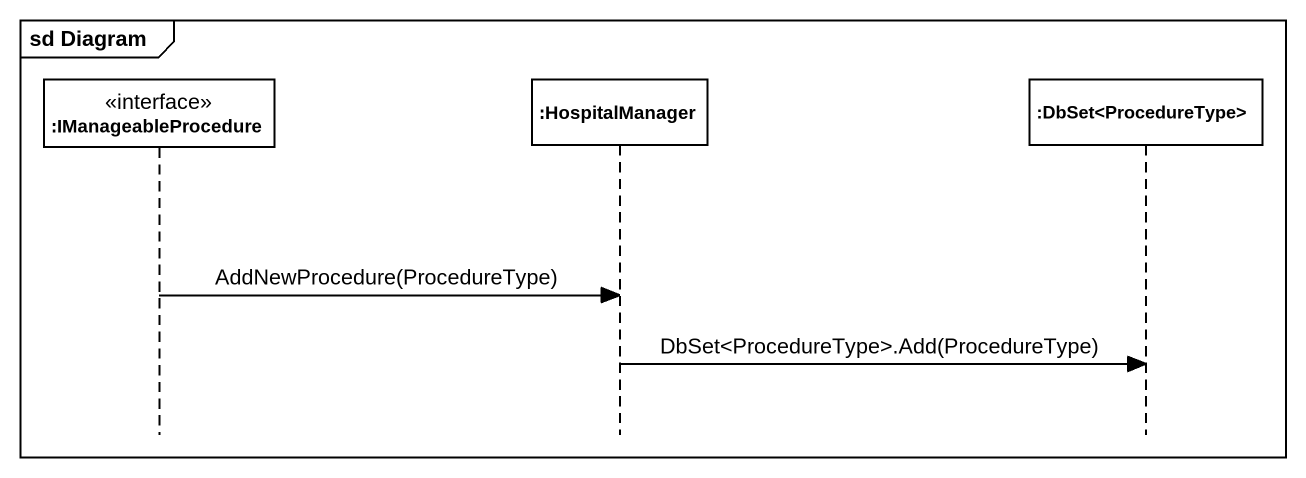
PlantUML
@startuml
mainframe sd Diagram
hide footbox
participant ":IManageableProcedure" as IManageableProcedure <<interface>>
participant ":HospitalManager" as HospitalManager
participant ":DbSet<ProcedureType>" as DbSet_ProcedureType

IManageableProcedure -> HospitalManager : AddNewProcedure(ProcedureType)
HospitalManager -> DbSet_ProcedureType : DbSet<ProcedureType>.Add(ProcedureType)
@enduml
